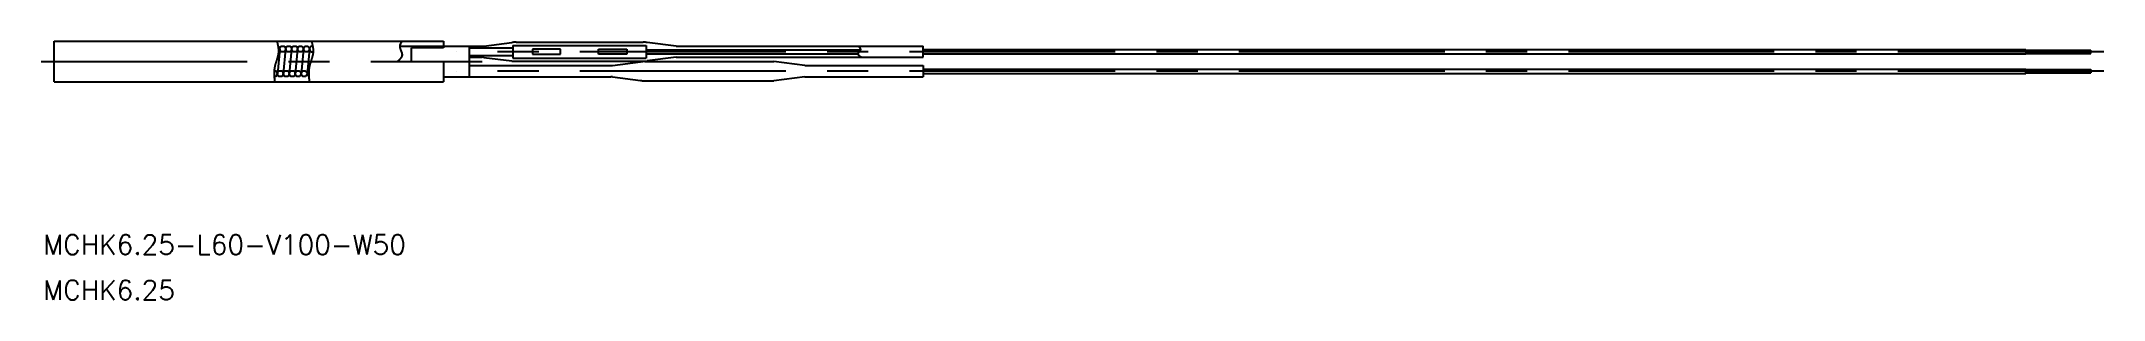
# Model space of a CAD drawing. Extents: x -2 to 316, y -34 to 6.
import ezdxf
from ezdxf.enums import TextEntityAlignment as Align

# ---------------------------------------------------------------- set-up
doc = ezdxf.new("R2010")
doc.units = 0
doc.linetypes.add('CENTER', pattern=[50.8, 31.75, -6.35, 6.35, -6.35])
doc.layers.get('0').update_dxf_attribs({"linetype": 'CONTINUOUS'})
doc.layers.add('CENTER', color=1, linetype='CONTINUOUS')
doc.styles.get("Standard").update_dxf_attribs({"font": 'txt.shx', "height": 3, "bigfont": 'bigfont.shx'})

msp = doc.modelspace()

# ---------------------------------------------------------------- linework, layer by layer
at = {"color": 7, "linetype": 'CONTINUOUS'}
for p, q in [((0, 0), (0, 6.25)), ((0, 6.25), (60, 6.25)), ((34.77, 5.02), (34.41, 1.24)), ((35.68, 5.02), (35.32, 1.24)), ((36.6, 5.02), (36.24, 1.24)), ((37.52, 5.02), (37.16, 1.24)), ((38.44, 5.02), (38.08, 1.24)), ((39.36, 5.02), (39, 1.24)), ((53.28, 5.51), (64, 5.51)), ((60, 5.25), (55.09, 5.25)), ((55.09, 3.12), (55.09, 5.25)), ((60, 6.25), (60, 5.25)), ((64, 5.51), (64, 0.74)), ((64, 5.48), (65.97, 5.48)), ((64, 5.22), (70.73, 5.22)), ((64, 4.03), (70.73, 4.03)), ((64, 3.77), (65.97, 3.77)), ((66.23, 5.49), (70.56, 6.05)), ((66.23, 3.76), (70.56, 3.2)), ((70.73, 5.59), (91.27, 5.59)), ((70.73, 5.59), (70.73, 3.66)), ((70.73, 3.66), (91.27, 3.66)), ((71.2, 6.1), (90.8, 6.1)), ((78.06, 5.02), (73.73, 5.02)), ((73.73, 5.02), (73.73, 4.23)), ((73.73, 4.23), (78.06, 4.23)), ((78.06, 4.23), (78.06, 5.02)), ((83.94, 4.23), (83.94, 5.02)), ((83.94, 5.02), (88.27, 5.02)), ((88.27, 4.23), (83.94, 4.23)), ((88.27, 5.02), (88.27, 4.23)), ((91.27, 5.59), (91.27, 3.66)), ((91.27, 4.93), (124.28, 4.93)), ((91.27, 4.32), (123.92, 4.32)), ((95.9, 5.48), (91.44, 6.05)), ((95.9, 3.77), (91.44, 3.2)), ((95.9, 5.48), (134, 5.48)), ((95.9, 3.77), (134, 3.77)), ((134, 3.77), (134, 5.48)), ((134, 4.96), (304, 4.96)), ((134, 4.29), (304, 4.29)), ((304, 4.96), (304, 4.29)), ((304, 4.87), (314, 4.87)), ((304, 4.38), (314, 4.38)), ((314, 4.38), (314, 4.87)), ((0, 0), (60, 0)), ((60, 3.12), (60, 0)), ((60, 0.74), (64, 0.74)), ((64, 2.48), (85.81, 2.48)), ((64, 0.77), (85.81, 0.77)), ((71.2, 3.15), (90.8, 3.15)), ((86.07, 2.49), (90.4, 3.05)), ((86.07, 0.76), (90.4, 0.2)), ((91.04, 3.1), (110.96, 3.1)), ((91.04, 0.15), (110.96, 0.15)), ((115.74, 2.48), (110.96, 3.1)), ((115.74, 0.77), (110.96, 0.15)), ((115.74, 2.48), (134, 2.48)), ((115.74, 0.77), (134, 0.77)), ((134, 2.48), (134, 0.77)), ((134, 1.96), (304, 1.96)), ((134, 1.29), (304, 1.29)), ((304, 1.29), (304, 1.96)), ((304, 1.87), (314, 1.87)), ((304, 1.38), (314, 1.38)), ((314, 1.87), (314, 1.38))]:
    msp.add_line(p, q, dxfattribs=at)
at = {"color": 3}
for points in [[(34.33, 6.25, 0), (34.33, 6.22, 0), (34.34, 6.18, 0), (34.35, 6.15, 0), (34.36, 6.12, 0), (34.37, 6.08, 0), (34.37, 6.05, 0), (34.38, 6.02, 0), (34.39, 5.99, 0), (34.4, 5.95, 0), (34.41, 5.92, 0), (34.41, 5.89, 0), (34.42, 5.85, 0), (34.43, 5.82, 0), (34.44, 5.79, 0), (34.44, 5.75, 0), (34.45, 5.72, 0), (34.46, 5.69, 0), (34.47, 5.66, 0), (34.47, 5.62, 0), (34.48, 5.59, 0), (34.49, 5.56, 0), (34.49, 5.52, 0), (34.5, 5.49, 0), (34.51, 5.46, 0), (34.51, 5.43, 0), (34.52, 5.39, 0), (34.52, 5.36, 0), (34.53, 5.33, 0), (34.53, 5.29, 0), (34.54, 5.26, 0), (34.54, 5.23, 0), (34.55, 5.2, 0), (34.55, 5.16, 0), (34.55, 5.13, 0), (34.56, 5.1, 0), (34.56, 5.06, 0), (34.56, 5.03, 0), (34.57, 5, 0), (34.57, 4.97, 0), (34.57, 4.93, 0), (34.57, 4.9, 0), (34.57, 4.87, 0), (34.57, 4.84, 0), (34.58, 4.8, 0), (34.58, 4.77, 0), (34.58, 4.74, 0), (34.58, 4.71, 0), (34.57, 4.67, 0), (34.57, 4.64, 0), (34.57, 4.61, 0), (34.57, 4.58, 0), (34.57, 4.54, 0), (34.56, 4.51, 0), (34.56, 4.48, 0), (34.56, 4.45, 0), (34.55, 4.41, 0), (34.55, 4.38, 0), (34.55, 4.35, 0), (34.54, 4.32, 0), (34.54, 4.28, 0), (34.53, 4.25, 0), (34.52, 4.22, 0), (34.52, 4.19, 0), (34.51, 4.16, 0), (34.51, 4.12, 0), (34.5, 4.09, 0), (34.49, 4.06, 0), (34.48, 4.03, 0), (34.48, 4, 0), (34.47, 3.96, 0), (34.46, 3.93, 0), (34.45, 3.9, 0), (34.44, 3.87, 0), (34.44, 3.83, 0), (34.43, 3.8, 0), (34.42, 3.77, 0), (34.41, 3.74, 0), (34.4, 3.71, 0), (34.39, 3.67, 0), (34.38, 3.64, 0), (34.37, 3.61, 0), (34.36, 3.58, 0), (34.35, 3.55, 0), (34.34, 3.51, 0), (34.33, 3.48, 0), (34.32, 3.45, 0), (34.31, 3.42, 0), (34.3, 3.39, 0), (34.29, 3.35, 0), (34.28, 3.32, 0), (34.27, 3.29, 0), (34.26, 3.26, 0), (34.25, 3.23, 0), (34.24, 3.19, 0), (34.23, 3.16, 0), (34.22, 3.13, 0), (34.21, 3.1, 0), (34.2, 3.07, 0), (34.19, 3.03, 0), (34.18, 3, 0), (34.17, 2.97, 0), (34.16, 2.94, 0), (34.15, 2.91, 0), (34.14, 2.87, 0), (34.13, 2.84, 0), (34.12, 2.81, 0), (34.11, 2.78, 0), (34.1, 2.74, 0), (34.09, 2.71, 0), (34.08, 2.68, 0), (34.07, 2.65, 0), (34.06, 2.62, 0), (34.05, 2.58, 0), (34.05, 2.55, 0), (34.04, 2.52, 0), (34.03, 2.49, 0), (34.02, 2.45, 0), (34.01, 2.42, 0), (34.01, 2.39, 0), (34, 2.36, 0), (33.99, 2.32, 0), (33.99, 2.29, 0), (33.98, 2.26, 0), (33.97, 2.23, 0), (33.97, 2.19, 0), (33.96, 2.16, 0), (33.96, 2.13, 0), (33.95, 2.09, 0), (33.95, 2.06, 0), (33.94, 2.03, 0), (33.94, 2, 0), (33.94, 1.96, 0), (33.93, 1.93, 0), (33.93, 1.9, 0), (33.92, 1.87, 0), (33.92, 1.83, 0), (33.92, 1.8, 0), (33.92, 1.77, 0), (33.91, 1.73, 0), (33.91, 1.7, 0), (33.91, 1.67, 0), (33.91, 1.63, 0), (33.91, 1.6, 0), (33.91, 1.57, 0), (33.9, 1.54, 0), (33.9, 1.5, 0), (33.9, 1.47, 0), (33.9, 1.44, 0), (33.9, 1.4, 0), (33.9, 1.37, 0), (33.9, 1.34, 0), (33.9, 1.3, 0), (33.9, 1.27, 0), (33.9, 1.24, 0), (33.9, 1.2, 0), (33.9, 1.17, 0), (33.9, 1.14, 0), (33.9, 1.1, 0), (33.9, 1.07, 0), (33.91, 1.04, 0), (33.91, 1, 0), (33.91, 0.97, 0), (33.91, 0.94, 0), (33.91, 0.9, 0), (33.91, 0.87, 0), (33.92, 0.84, 0), (33.92, 0.8, 0), (33.92, 0.77, 0), (33.92, 0.74, 0), (33.92, 0.7, 0), (33.93, 0.67, 0), (33.93, 0.64, 0), (33.93, 0.6, 0), (33.93, 0.57, 0), (33.94, 0.54, 0), (33.94, 0.5, 0), (33.94, 0.47, 0), (33.94, 0.44, 0), (33.95, 0.4, 0), (33.95, 0.37, 0), (33.95, 0.34, 0), (33.96, 0.3, 0), (33.96, 0.27, 0), (33.96, 0.23, 0), (33.97, 0.2, 0), (33.97, 0.17, 0), (33.97, 0.13, 0), (33.97, 0.1, 0), (33.98, 0.07, 0), (33.98, 0.03, 0), (33.98, 0, 0)], [(39.67, 6.25, 0), (39.67, 6.22, 0), (39.68, 6.18, 0), (39.69, 6.15, 0), (39.7, 6.12, 0), (39.71, 6.08, 0), (39.72, 6.05, 0), (39.72, 6.02, 0), (39.73, 5.99, 0), (39.74, 5.95, 0), (39.75, 5.92, 0), (39.76, 5.89, 0), (39.76, 5.85, 0), (39.77, 5.82, 0), (39.78, 5.79, 0), (39.79, 5.75, 0), (39.79, 5.72, 0), (39.8, 5.69, 0), (39.81, 5.66, 0), (39.81, 5.62, 0), (39.82, 5.59, 0), (39.83, 5.56, 0), (39.83, 5.52, 0), (39.84, 5.49, 0), (39.85, 5.46, 0), (39.85, 5.43, 0), (39.86, 5.39, 0), (39.86, 5.36, 0), (39.87, 5.33, 0), (39.87, 5.29, 0), (39.88, 5.26, 0), (39.88, 5.23, 0), (39.89, 5.2, 0), (39.89, 5.16, 0), (39.9, 5.13, 0), (39.9, 5.1, 0), (39.9, 5.06, 0), (39.9, 5.03, 0), (39.91, 5, 0), (39.91, 4.97, 0), (39.91, 4.93, 0), (39.91, 4.9, 0), (39.91, 4.87, 0), (39.92, 4.84, 0), (39.92, 4.8, 0), (39.92, 4.77, 0), (39.92, 4.74, 0), (39.92, 4.71, 0), (39.92, 4.67, 0), (39.91, 4.64, 0), (39.91, 4.61, 0), (39.91, 4.58, 0), (39.91, 4.54, 0), (39.91, 4.51, 0), (39.9, 4.48, 0), (39.9, 4.45, 0), (39.9, 4.41, 0), (39.89, 4.38, 0), (39.89, 4.35, 0), (39.88, 4.32, 0), (39.88, 4.28, 0), (39.87, 4.25, 0), (39.87, 4.22, 0), (39.86, 4.19, 0), (39.85, 4.16, 0), (39.85, 4.12, 0), (39.84, 4.09, 0), (39.83, 4.06, 0), (39.83, 4.03, 0), (39.82, 4, 0), (39.81, 3.96, 0), (39.8, 3.93, 0), (39.79, 3.9, 0), (39.79, 3.87, 0), (39.78, 3.83, 0), (39.77, 3.8, 0), (39.76, 3.77, 0), (39.75, 3.74, 0), (39.74, 3.71, 0), (39.73, 3.67, 0), (39.72, 3.64, 0), (39.71, 3.61, 0), (39.7, 3.58, 0), (39.69, 3.55, 0), (39.68, 3.51, 0), (39.67, 3.48, 0), (39.66, 3.45, 0), (39.65, 3.42, 0), (39.64, 3.39, 0), (39.63, 3.35, 0), (39.62, 3.32, 0), (39.61, 3.29, 0), (39.6, 3.26, 0), (39.59, 3.23, 0), (39.58, 3.19, 0), (39.57, 3.16, 0), (39.56, 3.13, 0), (39.55, 3.1, 0), (39.54, 3.07, 0), (39.53, 3.03, 0), (39.52, 3, 0), (39.51, 2.97, 0), (39.5, 2.94, 0), (39.49, 2.91, 0), (39.48, 2.87, 0), (39.47, 2.84, 0), (39.46, 2.81, 0), (39.45, 2.78, 0), (39.44, 2.74, 0), (39.43, 2.71, 0), (39.42, 2.68, 0), (39.41, 2.65, 0), (39.4, 2.62, 0), (39.4, 2.58, 0), (39.39, 2.55, 0), (39.38, 2.52, 0), (39.37, 2.49, 0), (39.36, 2.45, 0), (39.36, 2.42, 0), (39.35, 2.39, 0), (39.34, 2.36, 0), (39.33, 2.32, 0), (39.33, 2.29, 0), (39.32, 2.26, 0), (39.32, 2.23, 0), (39.31, 2.19, 0), (39.3, 2.16, 0), (39.3, 2.13, 0), (39.29, 2.09, 0), (39.29, 2.06, 0), (39.28, 2.03, 0), (39.28, 2, 0), (39.28, 1.96, 0), (39.27, 1.93, 0), (39.27, 1.9, 0), (39.27, 1.87, 0), (39.26, 1.83, 0), (39.26, 1.8, 0), (39.26, 1.77, 0), (39.26, 1.73, 0), (39.25, 1.7, 0), (39.25, 1.67, 0), (39.25, 1.63, 0), (39.25, 1.6, 0), (39.25, 1.57, 0), (39.25, 1.54, 0), (39.24, 1.5, 0), (39.24, 1.47, 0), (39.24, 1.44, 0), (39.24, 1.4, 0), (39.24, 1.37, 0), (39.24, 1.34, 0), (39.24, 1.3, 0), (39.24, 1.27, 0), (39.24, 1.24, 0), (39.24, 1.2, 0), (39.24, 1.17, 0), (39.24, 1.14, 0), (39.25, 1.1, 0), (39.25, 1.07, 0), (39.25, 1.04, 0), (39.25, 1, 0), (39.25, 0.97, 0), (39.25, 0.94, 0), (39.25, 0.9, 0), (39.26, 0.87, 0), (39.26, 0.84, 0), (39.26, 0.8, 0), (39.26, 0.77, 0), (39.26, 0.74, 0), (39.27, 0.7, 0), (39.27, 0.67, 0), (39.27, 0.64, 0), (39.27, 0.6, 0), (39.28, 0.57, 0), (39.28, 0.54, 0), (39.28, 0.5, 0), (39.28, 0.47, 0), (39.29, 0.44, 0), (39.29, 0.4, 0), (39.29, 0.37, 0), (39.29, 0.34, 0), (39.3, 0.3, 0), (39.3, 0.27, 0), (39.3, 0.23, 0), (39.31, 0.2, 0), (39.31, 0.17, 0), (39.31, 0.13, 0), (39.32, 0.1, 0), (39.32, 0.07, 0), (39.32, 0.03, 0), (39.33, 0, 0)], [(53.63, 6.25, 0), (53.62, 6.23, 0), (53.61, 6.22, 0), (53.6, 6.2, 0), (53.59, 6.19, 0), (53.58, 6.17, 0), (53.56, 6.15, 0), (53.55, 6.14, 0), (53.54, 6.12, 0), (53.53, 6.11, 0), (53.52, 6.09, 0), (53.51, 6.07, 0), (53.5, 6.06, 0), (53.49, 6.04, 0), (53.48, 6.02, 0), (53.47, 6.01, 0), (53.46, 5.99, 0), (53.45, 5.98, 0), (53.44, 5.96, 0), (53.43, 5.94, 0), (53.42, 5.93, 0), (53.41, 5.91, 0), (53.41, 5.89, 0), (53.4, 5.88, 0), (53.39, 5.86, 0), (53.38, 5.85, 0), (53.37, 5.83, 0), (53.37, 5.81, 0), (53.36, 5.8, 0), (53.35, 5.78, 0), (53.34, 5.76, 0), (53.34, 5.75, 0), (53.33, 5.73, 0), (53.32, 5.71, 0), (53.32, 5.7, 0), (53.31, 5.68, 0), (53.31, 5.66, 0), (53.3, 5.65, 0), (53.3, 5.63, 0), (53.3, 5.61, 0), (53.29, 5.59, 0), (53.29, 5.58, 0), (53.29, 5.56, 0), (53.28, 5.54, 0), (53.28, 5.53, 0), (53.28, 5.51, 0), (53.28, 5.49, 0), (53.28, 5.47, 0), (53.28, 5.46, 0), (53.28, 5.44, 0), (53.28, 5.42, 0), (53.28, 5.41, 0), (53.28, 5.39, 0), (53.28, 5.37, 0), (53.28, 5.35, 0), (53.29, 5.33, 0), (53.29, 5.32, 0), (53.29, 5.3, 0), (53.3, 5.28, 0), (53.3, 5.26, 0), (53.3, 5.25, 0), (53.31, 5.23, 0), (53.31, 5.21, 0), (53.32, 5.19, 0), (53.32, 5.17, 0), (53.33, 5.16, 0), (53.33, 5.14, 0), (53.34, 5.12, 0), (53.34, 5.1, 0), (53.35, 5.08, 0), (53.35, 5.07, 0), (53.36, 5.05, 0), (53.37, 5.03, 0), (53.37, 5.01, 0), (53.38, 4.99, 0), (53.39, 4.98, 0), (53.39, 4.96, 0), (53.4, 4.94, 0), (53.41, 4.92, 0), (53.41, 4.9, 0), (53.42, 4.89, 0), (53.43, 4.87, 0), (53.43, 4.85, 0), (53.44, 4.83, 0), (53.45, 4.81, 0), (53.46, 4.8, 0), (53.46, 4.78, 0), (53.47, 4.76, 0), (53.48, 4.74, 0), (53.48, 4.72, 0), (53.49, 4.7, 0), (53.5, 4.69, 0), (53.51, 4.67, 0), (53.51, 4.65, 0), (53.52, 4.63, 0), (53.53, 4.62, 0), (53.53, 4.6, 0), (53.54, 4.58, 0), (53.55, 4.56, 0), (53.55, 4.54, 0), (53.56, 4.53, 0), (53.56, 4.51, 0), (53.57, 4.49, 0), (53.58, 4.47, 0), (53.58, 4.46, 0), (53.59, 4.44, 0), (53.59, 4.42, 0), (53.6, 4.4, 0), (53.6, 4.39, 0), (53.6, 4.37, 0), (53.61, 4.35, 0), (53.61, 4.33, 0), (53.62, 4.32, 0), (53.62, 4.3, 0), (53.62, 4.28, 0), (53.62, 4.27, 0), (53.63, 4.25, 0), (53.63, 4.23, 0), (53.63, 4.21, 0), (53.63, 4.2, 0), (53.63, 4.18, 0), (53.63, 4.16, 0), (53.63, 4.15, 0), (53.63, 4.13, 0), (53.63, 4.12, 0), (53.63, 4.1, 0), (53.63, 4.08, 0), (53.63, 4.07, 0), (53.62, 4.05, 0), (53.62, 4.03, 0), (53.62, 4.02, 0), (53.61, 4, 0), (53.61, 3.99, 0), (53.6, 3.97, 0), (53.6, 3.95, 0), (53.59, 3.94, 0), (53.59, 3.92, 0), (53.58, 3.91, 0), (53.58, 3.89, 0), (53.57, 3.88, 0), (53.56, 3.86, 0), (53.56, 3.85, 0), (53.55, 3.83, 0), (53.54, 3.82, 0), (53.53, 3.8, 0), (53.52, 3.78, 0), (53.52, 3.77, 0), (53.51, 3.75, 0), (53.5, 3.74, 0), (53.49, 3.72, 0), (53.48, 3.71, 0), (53.47, 3.69, 0), (53.46, 3.68, 0), (53.45, 3.67, 0), (53.44, 3.65, 0), (53.42, 3.64, 0), (53.41, 3.62, 0), (53.4, 3.61, 0), (53.39, 3.59, 0), (53.38, 3.58, 0), (53.37, 3.56, 0), (53.35, 3.55, 0), (53.34, 3.53, 0), (53.33, 3.52, 0), (53.32, 3.51, 0), (53.3, 3.49, 0), (53.29, 3.48, 0), (53.28, 3.46, 0), (53.26, 3.45, 0), (53.25, 3.43, 0), (53.23, 3.42, 0), (53.22, 3.41, 0), (53.21, 3.39, 0), (53.19, 3.38, 0), (53.18, 3.36, 0), (53.16, 3.35, 0), (53.15, 3.33, 0), (53.13, 3.32, 0), (53.12, 3.31, 0), (53.1, 3.29, 0), (53.09, 3.28, 0), (53.07, 3.26, 0), (53.06, 3.25, 0), (53.04, 3.24, 0), (53.03, 3.22, 0), (53.01, 3.21, 0), (53, 3.19, 0), (52.98, 3.18, 0), (52.97, 3.17, 0), (52.95, 3.15, 0), (52.94, 3.14, 0), (52.92, 3.12, 0)], [(124.02, 5.48, 0), (124.03, 5.47, 0), (124.03, 5.46, 0), (124.04, 5.45, 0), (124.05, 5.44, 0), (124.06, 5.43, 0), (124.07, 5.42, 0), (124.07, 5.41, 0), (124.08, 5.4, 0), (124.09, 5.39, 0), (124.1, 5.38, 0), (124.11, 5.37, 0), (124.11, 5.36, 0), (124.12, 5.35, 0), (124.13, 5.34, 0), (124.14, 5.33, 0), (124.14, 5.32, 0), (124.15, 5.31, 0), (124.16, 5.3, 0), (124.17, 5.29, 0), (124.17, 5.28, 0), (124.18, 5.27, 0), (124.19, 5.26, 0), (124.19, 5.25, 0), (124.2, 5.24, 0), (124.2, 5.23, 0), (124.21, 5.22, 0), (124.22, 5.21, 0), (124.22, 5.2, 0), (124.23, 5.19, 0), (124.23, 5.18, 0), (124.24, 5.17, 0), (124.24, 5.16, 0), (124.25, 5.15, 0), (124.25, 5.14, 0), (124.26, 5.13, 0), (124.26, 5.12, 0), (124.26, 5.11, 0), (124.27, 5.1, 0), (124.27, 5.09, 0), (124.27, 5.08, 0), (124.28, 5.07, 0), (124.28, 5.06, 0), (124.28, 5.05, 0), (124.28, 5.04, 0), (124.29, 5.03, 0), (124.29, 5.02, 0), (124.29, 5.01, 0), (124.29, 5, 0), (124.29, 4.99, 0), (124.29, 4.98, 0), (124.29, 4.97, 0), (124.29, 4.96, 0), (124.29, 4.95, 0), (124.29, 4.94, 0), (124.28, 4.93, 0), (124.28, 4.92, 0), (124.28, 4.91, 0), (124.28, 4.9, 0), (124.28, 4.89, 0), (124.27, 4.89, 0), (124.27, 4.88, 0), (124.26, 4.87, 0), (124.26, 4.86, 0), (124.26, 4.85, 0), (124.25, 4.84, 0), (124.25, 4.83, 0), (124.24, 4.82, 0), (124.23, 4.81, 0), (124.23, 4.8, 0), (124.22, 4.79, 0), (124.22, 4.78, 0), (124.21, 4.77, 0), (124.2, 4.76, 0), (124.2, 4.75, 0), (124.19, 4.74, 0), (124.19, 4.73, 0), (124.18, 4.72, 0), (124.17, 4.71, 0), (124.16, 4.7, 0), (124.16, 4.69, 0), (124.15, 4.68, 0), (124.14, 4.67, 0), (124.13, 4.66, 0), (124.13, 4.65, 0), (124.12, 4.64, 0), (124.11, 4.63, 0), (124.1, 4.62, 0), (124.1, 4.61, 0), (124.09, 4.6, 0), (124.08, 4.59, 0), (124.07, 4.58, 0), (124.06, 4.57, 0), (124.06, 4.57, 0), (124.05, 4.56, 0), (124.04, 4.55, 0), (124.04, 4.54, 0), (124.03, 4.53, 0), (124.02, 4.52, 0), (124.02, 4.51, 0), (124.01, 4.5, 0), (124, 4.49, 0), (124, 4.48, 0), (123.99, 4.47, 0), (123.98, 4.46, 0), (123.98, 4.45, 0), (123.97, 4.44, 0), (123.97, 4.44, 0), (123.96, 4.43, 0), (123.96, 4.42, 0), (123.95, 4.41, 0), (123.95, 4.4, 0), (123.94, 4.39, 0), (123.94, 4.38, 0), (123.94, 4.37, 0), (123.93, 4.36, 0), (123.93, 4.36, 0), (123.93, 4.35, 0), (123.92, 4.34, 0), (123.92, 4.33, 0), (123.92, 4.32, 0), (123.92, 4.31, 0), (123.92, 4.3, 0), (123.92, 4.29, 0), (123.92, 4.29, 0), (123.92, 4.28, 0), (123.92, 4.27, 0), (123.92, 4.26, 0), (123.92, 4.25, 0), (123.92, 4.24, 0), (123.93, 4.24, 0), (123.93, 4.23, 0), (123.93, 4.22, 0), (123.94, 4.21, 0), (123.94, 4.2, 0), (123.94, 4.2, 0), (123.95, 4.19, 0), (123.95, 4.18, 0), (123.95, 4.17, 0), (123.96, 4.16, 0), (123.97, 4.16, 0), (123.97, 4.15, 0), (123.98, 4.14, 0), (123.98, 4.13, 0), (123.99, 4.12, 0), (124, 4.12, 0), (124, 4.11, 0), (124.01, 4.1, 0), (124.02, 4.09, 0), (124.02, 4.08, 0), (124.03, 4.08, 0), (124.04, 4.07, 0), (124.05, 4.06, 0), (124.06, 4.05, 0), (124.06, 4.05, 0), (124.07, 4.04, 0), (124.08, 4.03, 0), (124.09, 4.02, 0), (124.1, 4.02, 0), (124.11, 4.01, 0), (124.12, 4, 0), (124.13, 3.99, 0), (124.14, 3.99, 0), (124.15, 3.98, 0), (124.16, 3.97, 0), (124.17, 3.96, 0), (124.18, 3.96, 0), (124.19, 3.95, 0), (124.2, 3.94, 0), (124.21, 3.93, 0), (124.22, 3.93, 0), (124.23, 3.92, 0), (124.25, 3.91, 0), (124.26, 3.9, 0), (124.27, 3.9, 0), (124.28, 3.89, 0), (124.29, 3.88, 0), (124.31, 3.88, 0), (124.32, 3.87, 0), (124.33, 3.86, 0), (124.34, 3.85, 0), (124.35, 3.85, 0), (124.36, 3.84, 0), (124.38, 3.83, 0), (124.39, 3.82, 0), (124.4, 3.82, 0), (124.41, 3.81, 0), (124.43, 3.8, 0), (124.44, 3.8, 0), (124.45, 3.79, 0), (124.46, 3.78, 0), (124.47, 3.77, 0)]]:
    msp.add_polyline3d(points, dxfattribs=at)
at = {"color": 7, "linetype": 'CONTINUOUS'}
for centre in [(35.23, 5.05), (36.15, 5.05), (37.07, 5.05), (37.98, 5.05), (38.9, 5.05), (34.87, 1.24), (35.78, 1.24), (36.7, 1.24), (37.62, 1.24), (38.54, 1.24)]:
    msp.add_circle(centre, 0.457, dxfattribs=at)
for centre, radius, start, end in [((34.32, 5.05), 0.457, 304.2773, 65.8933), ((39.83, 5.05), 0.461, 88.7793, 280.8187), ((65.97, 7.48), 2, 270, 277.3803), ((65.97, 1.77), 2, 82.6197, 90), ((71.2, 1.1), 5, 90, 97.3803), ((71.2, 8.15), 5, 262.6197, 270), ((90.8, 1.1), 5, 82.6197, 90), ((90.8, 8.15), 5, 270, 277.3803), ((33.95, 1.24), 0.457, 265.6255, 95.3638), ((39.45, 1.23), 0.449, 116.9144, 244.298), ((85.81, 4.48), 2, 270, 277.3803), ((85.81, -1.23), 2, 82.6197, 90), ((91.04, -1.9), 5, 90, 97.3803), ((91.04, 5.15), 5, 262.6197, 270)]:
    msp.add_arc(centre, radius, start, end, dxfattribs=at)
at = {"layer": 'CENTER', "color": 1, "linetype": 'CENTER'}
for p, q in [((316, 4.63), (62, 4.63)), ((-2, 3.12), (66, 3.12)), ((316, 1.62), (62, 1.62))]:
    msp.add_line(p, q, dxfattribs=at)

# ---------------------------------------------------------------- texts
at = {"color": 7, "linetype": 'CONTINUOUS'}
for s, p in [('MCHK6.25-L60-V100-W50', (-1.7, -25.14)), ('MCHK6.25', (-1.7, -32.14))]:
    msp.add_text(s, height=3, dxfattribs=at).set_placement(p, align=Align.MIDDLE_LEFT)

doc.saveas('drawing.dxf')
